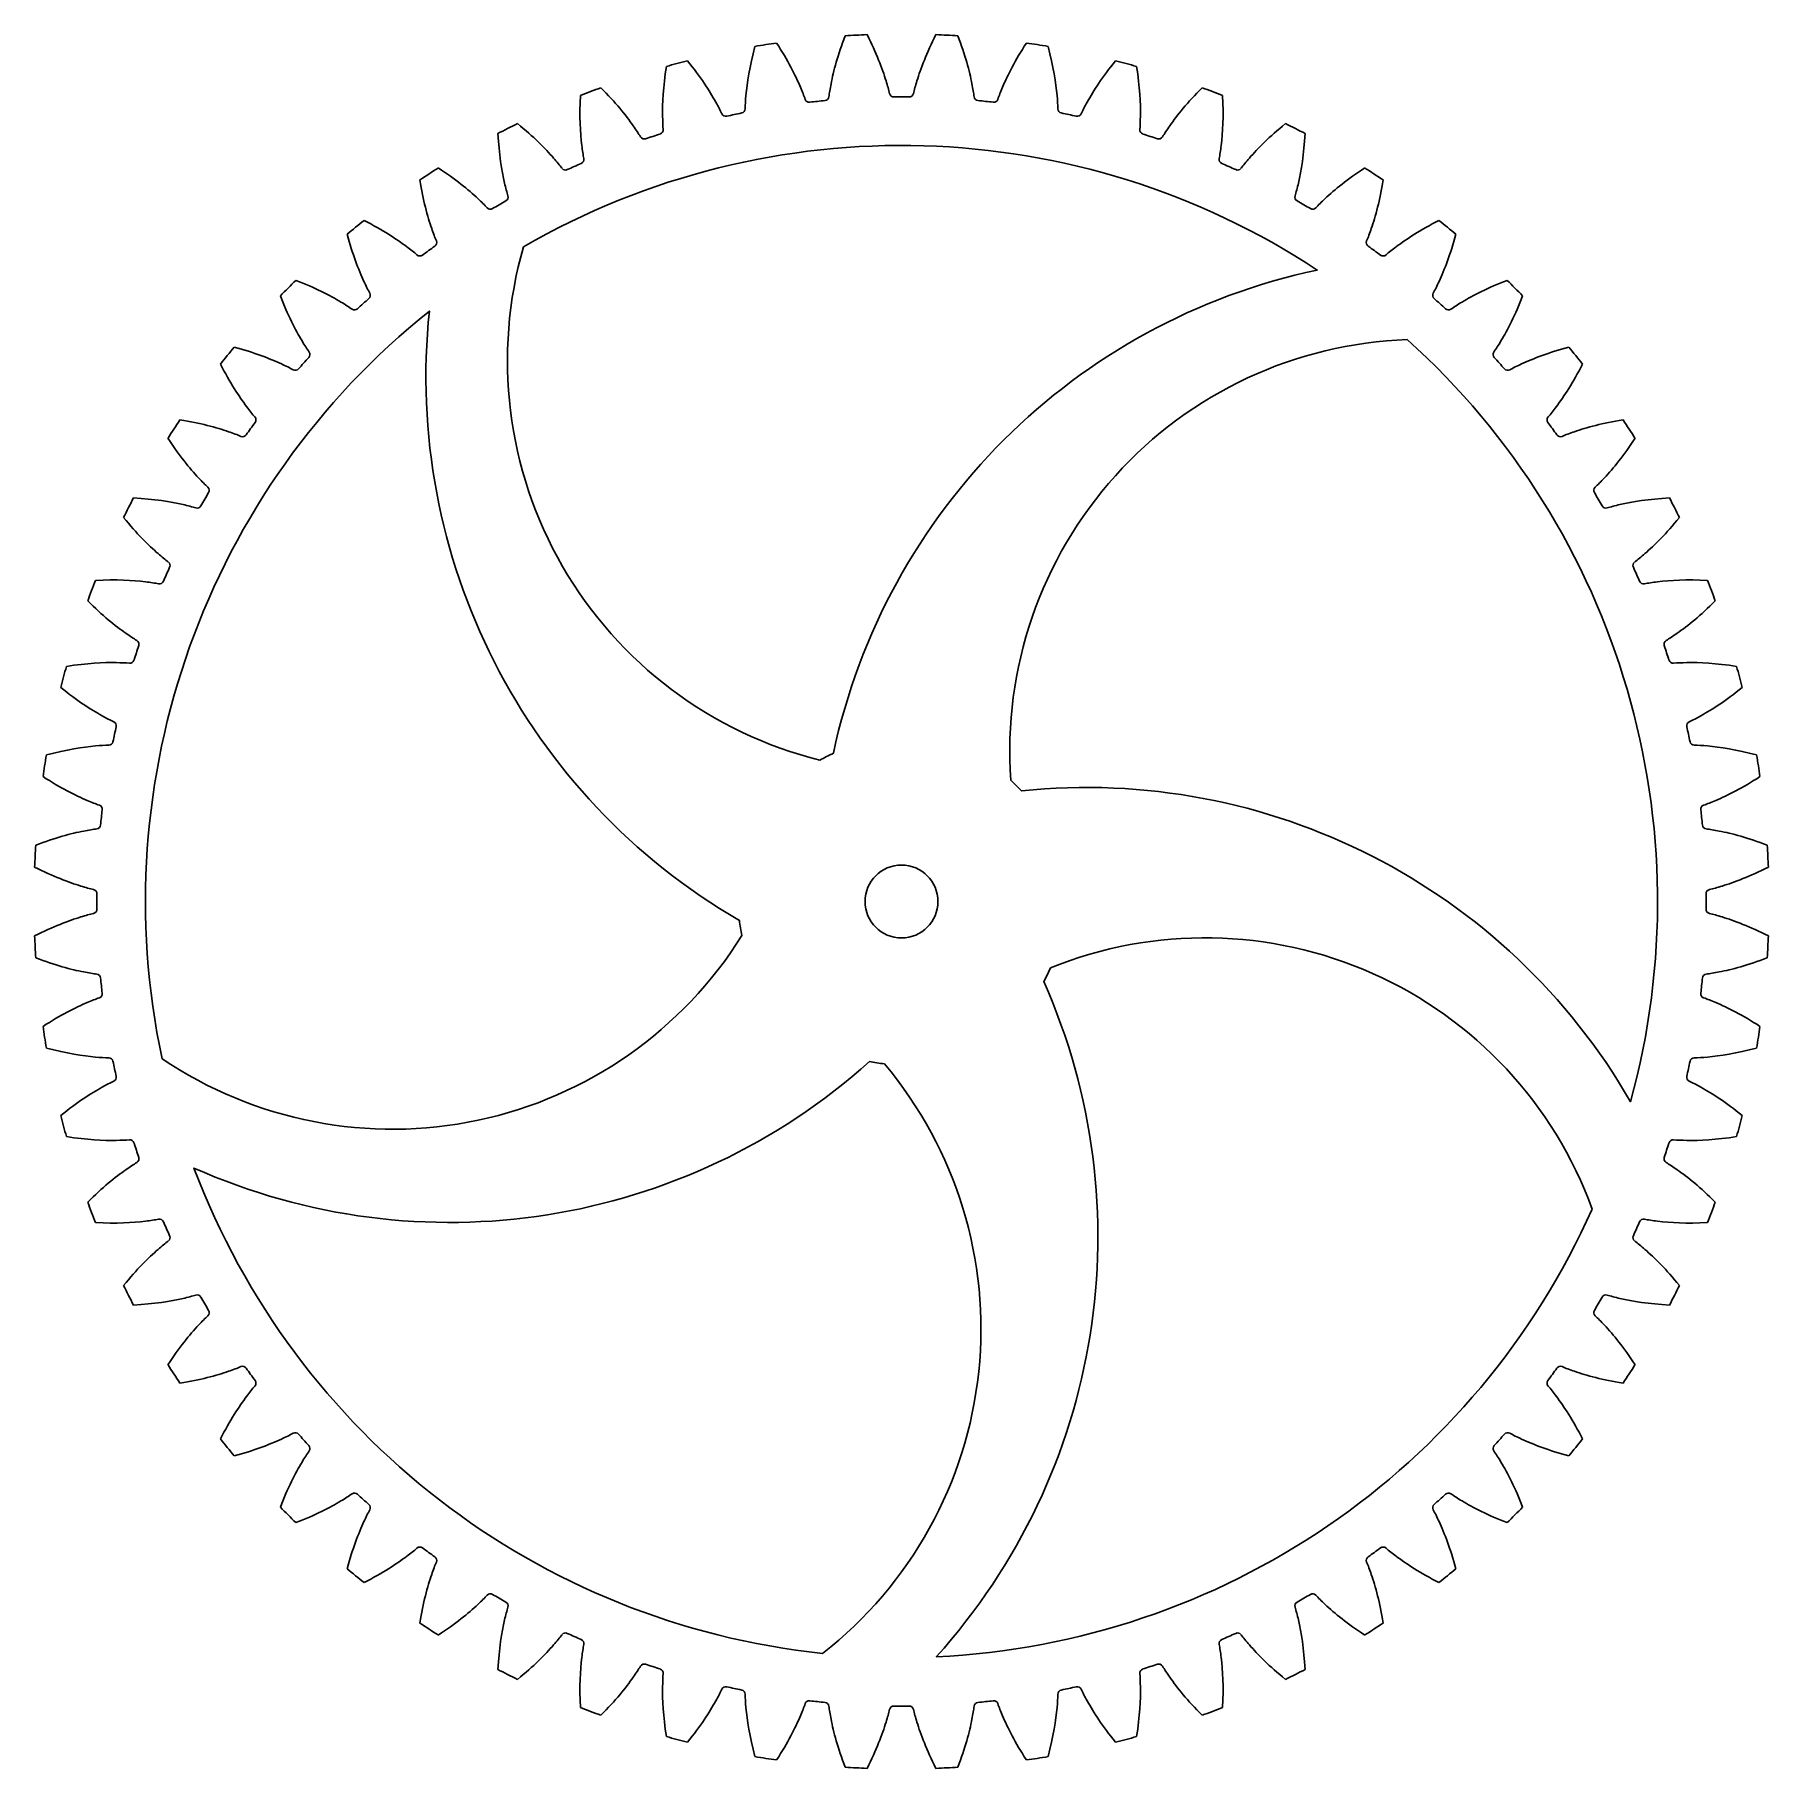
# Model space of a CAD drawing. Header units: millimetres. Extents: x -80 to 80, y -80 to 80.
import ezdxf

# ---------------------------------------------------------------- set-up
doc = ezdxf.new("R2010")
doc.units = ezdxf.units.MM
doc.layers.get('0').update_dxf_attribs({"linetype": 'CONTINUOUS'})

msp = doc.modelspace()

# ---------------------------------------------------------------- linework, layer by layer
for points in [[(-34.75, 60.19, 0.424812), (-7.5, 12.99, -0.023273), (-6.26, 13.63, -0.296115), (38.22, 58.05, 0.283718)], [(-67.98, -14.45, 0.424812), (-14.67, -3.12, -0.023273), (-14.9, -1.74, -0.296115), (-43.4, 54.28, 0.283718)], [(46.5, 51.65, 0.424812), (10.04, 11.15, -0.023273), (11.03, 10.17, -0.296115), (67.02, -18.41, 0.283718)], [(63.49, -28.27, 0.424812), (13.7, -6.1, -0.023273), (13.08, -7.35, -0.296115), (3.2, -69.43, 0.283718)], [(-7.26, -69.12, 0.424812), (-1.57, -14.92, -0.023273), (-2.95, -14.71, -0.296115), (-65.04, -24.5, 0.283718)]]:
    msp.add_lwpolyline(points, format="xyb", close=True)
msp.add_circle((0, 0), 3.35)
for centre, radius, start, end in [((0, 0), 79.75, 98.2742, 99.7258), ((0, 0), 79.75, 92.2742, 93.7258), ((0, 0), 79.75, 86.2742, 87.7258), ((0, 0), 79.75, 80.2742, 81.7258), ((0, 0), 79.75, 104.2742, 105.7258), ((0, 0), 79.75, 74.2742, 75.7258), ((0, 0), 79.75, 110.2742, 111.7258), ((-8.48, 73.87), 0.4, 199.3069, 276.5456), ((0, 0), 73.96, 95.4544, 96.5456), ((-7.07, 74.02), 0.4, 275.4544, 352.6931), ((-0.71, 74.36), 0.4, 193.3069, 270.5456), ((0, 0), 73.96, 89.4544, 90.5456), ((0.71, 74.36), 0.4, 269.4544, 346.6931), ((7.07, 74.02), 0.4, 187.3069, 264.5456), ((0, 0), 73.96, 83.4544, 84.5456), ((8.48, 73.87), 0.4, 263.4544, 340.6931), ((0, 0), 79.75, 68.2742, 69.7258), ((-16.15, 72.58), 0.4, 205.3069, 282.5456), ((0, 0), 73.96, 101.4544, 102.5456), ((-14.77, 72.88), 0.4, 281.4544, 358.6931), ((14.77, 72.88), 0.4, 181.3069, 258.5456), ((0, 0), 73.96, 77.4544, 78.5456), ((16.15, 72.58), 0.4, 257.4544, 334.6931), ((0, 0), 79.75, 116.2742, 117.7258), ((-23.65, 70.5), 0.4, 211.3069, 288.5456), ((0, 0), 73.96, 107.4544, 108.5456), ((-22.3, 70.94), 0.4, -72.5456, 4.6931), ((22.3, 70.94), 0.4, 175.3069, 252.5456), ((0, 0), 73.96, 71.4544, 72.5456), ((23.65, 70.5), 0.4, 251.4544, 328.6931), ((0, 0), 79.75, 62.2742, 63.7258), ((0, 0), 79.75, 122.2742, 123.7258), ((-30.89, 67.64), 0.4, 217.3069, 294.5456), ((0, 0), 73.96, 113.4544, 114.5456), ((-29.6, 68.22), 0.4, -66.5456, 10.6931), ((29.6, 68.22), 0.4, 169.3069, 246.5456), ((0, 0), 73.96, 65.4544, 66.5456), ((30.89, 67.64), 0.4, 245.4544, 322.6931), ((0, 0), 79.75, 56.2742, 57.7258), ((-37.79, 64.04), 0.4, 223.3069, 300.5456), ((0, 0), 73.96, 119.4544, 120.5456), ((-36.56, 64.75), 0.4, -60.5456, 16.6931), ((36.56, 64.75), 0.4, 163.3069, 240.5456), ((0, 0), 73.96, 59.4544, 60.5456), ((37.79, 64.04), 0.4, 239.4544, 316.6931), ((0, 0), 79.75, 128.2742, 129.7258), ((0, 0), 79.75, 50.2742, 51.7258), ((-43.13, 60.57), 0.4, -54.5456, 22.6931), ((43.13, 60.57), 0.4, 157.3069, 234.5456), ((-44.28, 59.74), 0.4, 229.3069, 306.5456), ((0, 0), 73.96, 125.4544, 126.5456), ((0, 0), 73.96, 53.4544, 54.5456), ((44.28, 59.74), 0.4, 233.4544, 310.6931), ((0, 0), 79.75, 134.2742, 135.7258), ((-49.23, 55.73), 0.4, -48.5456, 28.6931), ((49.23, 55.73), 0.4, 151.3069, 228.5456), ((0, 0), 79.75, 44.2742, 45.7258), ((-50.28, 54.78), 0.4, 235.3069, 312.5456), ((0, 0), 73.96, 131.4544, 132.5456), ((0, 0), 73.96, 47.4544, 48.5456), ((50.28, 54.78), 0.4, 227.4544, 304.6931), ((0, 0), 79.75, 140.2742, 141.7258), ((0, 0), 73.96, 137.4544, 138.5456), ((-54.78, 50.28), 0.4, -42.5456, 34.6931), ((54.78, 50.28), 0.4, 145.3069, 222.5456), ((0, 0), 73.96, 41.4544, 42.5456), ((0, 0), 79.75, 38.2742, 39.7258), ((-55.73, 49.23), 0.4, 241.3069, 318.5456), ((55.73, 49.23), 0.4, 221.4544, 298.6931), ((0, 0), 79.75, 146.2742, 147.7258), ((0, 0), 73.96, 143.4544, 144.5456), ((-59.74, 44.28), 0.4, -36.5456, 40.6931), ((59.74, 44.28), 0.4, 139.3069, 216.5456), ((0, 0), 73.96, 35.4544, 36.5456), ((0, 0), 79.75, 32.2742, 33.7258), ((-60.57, 43.13), 0.4, 247.3069, 324.5456), ((60.57, 43.13), 0.4, 215.4544, 292.6931), ((0, 0), 79.75, 152.2742, 153.7258), ((0, 0), 73.96, 149.4544, 150.5456), ((-64.04, 37.79), 0.4, -30.5456, 46.6931), ((64.04, 37.79), 0.4, 133.3069, 210.5456), ((0, 0), 73.96, 29.4544, 30.5456), ((0, 0), 79.75, 26.2742, 27.7258), ((-64.75, 36.56), 0.4, 253.3069, 330.5456), ((64.75, 36.56), 0.4, 209.4544, 286.6931), ((0, 0), 73.96, 155.4544, 156.5456), ((-67.64, 30.89), 0.4, -24.5456, 52.6931), ((67.64, 30.89), 0.4, 127.3069, 204.5456), ((0, 0), 73.96, 23.4544, 24.5456), ((0, 0), 79.75, 158.2742, 159.7258), ((-68.22, 29.6), 0.4, 259.3069, 336.5456), ((68.22, 29.6), 0.4, 203.4544, 280.6931), ((0, 0), 79.75, 20.2742, 21.7258), ((-70.5, 23.65), 0.4, -18.5456, 58.6931), ((70.5, 23.65), 0.4, 121.3069, 198.5456), ((0, 0), 73.96, 161.4544, 162.5456), ((0, 0), 73.96, 17.4544, 18.5456), ((0, 0), 79.75, 164.2742, 165.7258), ((-70.94, 22.3), 0.4, 265.3069, 342.5456), ((70.94, 22.3), 0.4, 197.4544, 274.6931), ((0, 0), 79.75, 14.2742, 15.7258), ((0, 0), 73.96, 167.4544, 168.5456), ((-72.58, 16.15), 0.4, -12.5456, 64.6931), ((72.58, 16.15), 0.4, 115.3069, 192.5456), ((0, 0), 73.96, 11.4544, 12.5456), ((-72.88, 14.77), 0.4, 271.3069, 348.5456), ((72.88, 14.77), 0.4, 191.4544, 268.6931), ((0, 0), 79.75, 170.2742, 171.7258), ((0, 0), 79.75, 8.2742, 9.7258), ((-73.87, 8.48), 0.4, -6.5456, 70.6931), ((0, 0), 73.96, 173.4544, 174.5456), ((73.87, 8.48), 0.4, 109.3069, 186.5456), ((0, 0), 73.96, 5.4544, 6.5456), ((-74.02, 7.07), 0.4, 277.3069, 354.5456), ((74.02, 7.07), 0.4, 185.4544, 262.6931), ((0, 0), 79.75, 176.2742, 177.7258), ((0, 0), 79.75, 2.2742, 3.7258), ((-74.36, 0.71), 0.4, -0.5456, 76.6931), ((0, 0), 73.96, 179.4544, 180.5456), ((74.36, 0.71), 0.4, 103.3069, 180.5456), ((0, 0), 73.96, -0.5456, 0.5456), ((-74.36, -0.71), 0.4, -76.6931, 0.5456), ((74.36, -0.71), 0.4, 179.4544, 256.6931), ((0, 0), 79.75, 182.2742, 183.7258), ((0, 0), 79.75, 356.2742, 357.7258), ((-74.02, -7.07), 0.4, 5.4544, 82.6931), ((0, 0), 73.96, 185.4544, 186.5456), ((0, 0), 73.96, 353.4544, 354.5456), ((74.02, -7.07), 0.4, 97.3069, 174.5456), ((-73.87, -8.48), 0.4, -70.6931, 6.5456), ((73.87, -8.48), 0.4, 173.4544, 250.6931), ((0, 0), 79.75, 188.2742, 189.7258), ((0, 0), 79.75, 350.2742, 351.7258), ((-72.88, -14.77), 0.4, 11.4544, 88.6931), ((0, 0), 73.96, 191.4544, 192.5456), ((0, 0), 73.96, 347.4544, 348.5456), ((72.88, -14.77), 0.4, 91.3069, 168.5456), ((-72.58, -16.15), 0.4, -64.6931, 12.5456), ((72.58, -16.15), 0.4, 167.4544, 244.6931), ((0, 0), 79.75, 194.2742, 195.7258), ((0, 0), 79.75, 344.2742, 345.7258), ((-70.94, -22.3), 0.4, 17.4544, 94.6931), ((0, 0), 73.96, 197.4544, 198.5456), ((0, 0), 73.96, 341.4544, 342.5456), ((70.94, -22.3), 0.4, 85.3069, 162.5456), ((-70.5, -23.65), 0.4, -58.6931, 18.5456), ((70.5, -23.65), 0.4, 161.4544, 238.6931), ((0, 0), 79.75, 200.2742, 201.7258), ((0, 0), 79.75, 338.2742, 339.7258), ((-68.22, -29.6), 0.4, 23.4544, 100.6931), ((0, 0), 73.96, 203.4544, 204.5456), ((0, 0), 73.96, 335.4544, 336.5456), ((68.22, -29.6), 0.4, 79.3069, 156.5456), ((-67.64, -30.89), 0.4, -52.6931, 24.5456), ((67.64, -30.89), 0.4, 155.4544, 232.6931), ((0, 0), 79.75, 206.2742, 207.7258), ((-64.75, -36.56), 0.4, 29.4544, 106.6931), ((0, 0), 73.96, 209.4544, 210.5456), ((0, 0), 73.96, 329.4544, 330.5456), ((64.75, -36.56), 0.4, 73.3069, 150.5456), ((0, 0), 79.75, 332.2742, 333.7258), ((-64.04, -37.79), 0.4, -46.6931, 30.5456), ((64.04, -37.79), 0.4, 149.4544, 226.6931), ((0, 0), 79.75, 212.2742, 213.7258), ((-60.57, -43.13), 0.4, 35.4544, 112.6931), ((0, 0), 73.96, 215.4544, 216.5456), ((0, 0), 73.96, 323.4544, 324.5456), ((60.57, -43.13), 0.4, 67.3069, 144.5456), ((0, 0), 79.75, 326.2742, 327.7258), ((-59.74, -44.28), 0.4, -40.6931, 36.5456), ((59.74, -44.28), 0.4, 143.4544, 220.6931), ((0, 0), 79.75, 218.2742, 219.7258), ((-55.73, -49.23), 0.4, 41.4544, 118.6931), ((0, 0), 73.96, 221.4544, 222.5456), ((0, 0), 73.96, 317.4544, 318.5456), ((55.73, -49.23), 0.4, 61.3069, 138.5456), ((0, 0), 79.75, 320.2742, 321.7258), ((-54.78, -50.28), 0.4, -34.6931, 42.5456), ((54.78, -50.28), 0.4, 137.4544, 214.6931), ((0, 0), 79.75, 224.2742, 225.7258), ((-50.28, -54.78), 0.4, 47.4544, 124.6931), ((0, 0), 73.96, 227.4544, 228.5456), ((-49.23, -55.73), 0.4, -28.6931, 48.5456), ((49.23, -55.73), 0.4, 131.4544, 208.6931), ((0, 0), 73.96, 311.4544, 312.5456), ((50.28, -54.78), 0.4, 55.3069, 132.5456), ((0, 0), 79.75, 314.2742, 315.7258), ((-44.28, -59.74), 0.4, 53.4544, 130.6931), ((0, 0), 73.96, 233.4544, 234.5456), ((-43.13, -60.57), 0.4, -22.6931, 54.5456), ((43.13, -60.57), 0.4, 125.4544, 202.6931), ((0, 0), 73.96, 305.4544, 306.5456), ((44.28, -59.74), 0.4, 49.3069, 126.5456), ((0, 0), 79.75, 230.2742, 231.7258), ((0, 0), 79.75, 308.2742, 309.7258), ((-37.79, -64.04), 0.4, 59.4544, 136.6931), ((0, 0), 73.96, 239.4544, 240.5456), ((0, 0), 73.96, 299.4544, 300.5456), ((37.79, -64.04), 0.4, 43.3069, 120.5456), ((-36.56, -64.75), 0.4, -16.6931, 60.5456), ((36.56, -64.75), 0.4, 119.4544, 196.6931), ((0, 0), 79.75, 236.2742, 237.7258), ((0, 0), 79.75, 302.2742, 303.7258), ((-30.89, -67.64), 0.4, 65.4544, 142.6931), ((0, 0), 73.96, 245.4544, 246.5456), ((-29.6, -68.22), 0.4, -10.6931, 66.5456), ((29.6, -68.22), 0.4, 113.4544, 190.6931), ((0, 0), 73.96, 293.4544, 294.5456), ((30.89, -67.64), 0.4, 37.3069, 114.5456), ((-23.65, -70.5), 0.4, 71.4544, 148.6931), ((0, 0), 73.96, 251.4544, 252.5456), ((0, 0), 73.96, 287.4544, 288.5456), ((23.65, -70.5), 0.4, 31.3069, 108.5456), ((0, 0), 79.75, 242.2742, 243.7258), ((-22.3, -70.94), 0.4, -4.6931, 72.5456), ((22.3, -70.94), 0.4, 107.4544, 184.6931), ((0, 0), 79.75, 296.2742, 297.7258), ((-16.15, -72.58), 0.4, 77.4544, 154.6931), ((0, 0), 73.96, 257.4544, 258.5456), ((-14.77, -72.88), 0.4, 1.3069, 78.5456), ((14.77, -72.88), 0.4, 101.4544, 178.6931), ((0, 0), 73.96, 281.4544, 282.5456), ((16.15, -72.58), 0.4, 25.3069, 102.5456), ((0, 0), 79.75, 248.2742, 249.7258), ((-8.48, -73.87), 0.4, 83.4544, 160.6931), ((0, 0), 73.96, 263.4544, 264.5456), ((-7.07, -74.02), 0.4, 7.3069, 84.5456), ((-0.71, -74.36), 0.4, 89.4544, 166.6931), ((0, 0), 73.96, 269.4544, 270.5456), ((0.71, -74.36), 0.4, 13.3069, 90.5456), ((7.07, -74.02), 0.4, 95.4544, 172.6931), ((0, 0), 73.96, 275.4544, 276.5456), ((8.48, -73.87), 0.4, 19.3069, 96.5456), ((0, 0), 79.75, 290.2742, 291.7258), ((0, 0), 79.75, 254.2742, 255.7258), ((0, 0), 79.75, 284.2742, 285.7258), ((0, 0), 79.75, 260.2742, 261.7258), ((0, 0), 79.75, 266.2742, 267.7258), ((0, 0), 79.75, 272.2742, 273.7258), ((0, 0), 79.75, 278.2742, 279.7258)]:
    msp.add_arc(centre, radius, start, end)
for points in [[(-1.42, 75.44), (-1.77, 76.57), (-2.31, 78), (-3.16, 79.69)], [(-13.47, 78.6), (-13.96, 76.78), (-14.19, 75.26), (-14.3, 74.08)], [(-9.3, 74.87), (-9.76, 75.96), (-10.45, 77.33), (-11.48, 78.92)], [(-5.18, 79.58), (-5.85, 77.81), (-6.25, 76.33), (-6.48, 75.17)], [(3.16, 79.69), (2.31, 78), (1.77, 76.57), (1.42, 75.44)], [(6.48, 75.17), (6.25, 76.33), (5.85, 77.81), (5.18, 79.58)], [(11.48, 78.92), (10.45, 77.33), (9.76, 75.96), (9.3, 74.87)], [(14.3, 74.08), (14.19, 75.26), (13.96, 76.78), (13.47, 78.6)], [(-21.61, 76.76), (-21.91, 74.9), (-21.98, 73.36), (-21.96, 72.18)], [(-17.07, 73.49), (-17.65, 74.53), (-18.48, 75.81), (-19.66, 77.29)], [(19.66, 77.29), (18.48, 75.81), (17.65, 74.53), (17.07, 73.49)], [(21.96, 72.18), (21.98, 73.36), (21.91, 74.9), (21.61, 76.76)], [(-6.48, 75.17), (-6.56, 74.72), (-6.63, 74.32), (-6.67, 73.97)], [(-1.1, 74.26), (-1.18, 74.61), (-1.28, 75), (-1.42, 75.44)], [(1.42, 75.44), (1.28, 75), (1.18, 74.61), (1.1, 74.26)], [(6.67, 73.97), (6.63, 74.32), (6.56, 74.72), (6.48, 75.17)], [(-29.52, 74.08), (-29.61, 72.2), (-29.53, 70.66), (-29.39, 69.49)], [(-24.66, 71.31), (-25.34, 72.27), (-26.3, 73.47), (-27.63, 74.81)], [(-16.51, 72.41), (-16.66, 72.73), (-16.85, 73.09), (-17.07, 73.49)], [(-14.3, 74.08), (-14.34, 73.63), (-14.36, 73.22), (-14.37, 72.87)], [(-8.85, 73.74), (-8.97, 74.07), (-9.12, 74.45), (-9.3, 74.87)], [(9.3, 74.87), (9.12, 74.45), (8.97, 74.07), (8.85, 73.74)], [(14.37, 72.87), (14.36, 73.22), (14.34, 73.63), (14.3, 74.08)], [(17.07, 73.49), (16.85, 73.09), (16.66, 72.73), (16.51, 72.41)], [(27.63, 74.81), (26.3, 73.47), (25.34, 72.27), (24.66, 71.31)], [(29.39, 69.49), (29.53, 70.66), (29.61, 72.2), (29.52, 74.08)], [(-21.96, 72.18), (-21.96, 71.72), (-21.93, 71.32), (-21.91, 70.97)], [(21.91, 70.97), (21.93, 71.32), (21.96, 71.72), (21.96, 72.18)], [(-37.1, 70.59), (-37, 68.71), (-36.75, 67.19), (-36.49, 66.04)], [(-31.98, 68.34), (-32.75, 69.23), (-33.84, 70.32), (-35.3, 71.51)], [(-23.99, 70.29), (-24.18, 70.59), (-24.4, 70.93), (-24.66, 71.31)], [(24.66, 71.31), (24.4, 70.93), (24.18, 70.59), (23.99, 70.29)], [(35.3, 71.51), (33.84, 70.32), (32.75, 69.23), (31.98, 68.34)], [(36.49, 66.04), (36.75, 67.19), (37, 68.71), (37.1, 70.59)], [(-29.39, 69.49), (-29.33, 69.04), (-29.27, 68.64), (-29.2, 68.29)], [(29.2, 68.29), (29.27, 68.64), (29.33, 69.04), (29.39, 69.49)], [(-38.95, 64.62), (-39.81, 65.43), (-41, 66.39), (-42.58, 67.43)], [(-31.21, 67.4), (-31.42, 67.68), (-31.68, 67.99), (-31.98, 68.34)], [(31.98, 68.34), (31.68, 67.99), (31.42, 67.68), (31.21, 67.4)], [(42.58, 67.43), (41, 66.39), (39.81, 65.43), (38.95, 64.62)], [(-44.28, 66.33), (-43.98, 64.46), (-43.58, 62.98), (-43.19, 61.86)], [(-36.49, 66.04), (-36.39, 65.59), (-36.28, 65.2), (-36.18, 64.86)], [(36.18, 64.86), (36.28, 65.2), (36.39, 65.59), (36.49, 66.04)], [(43.19, 61.86), (43.58, 62.98), (43.98, 64.46), (44.28, 66.33)], [(-38.08, 63.77), (-38.32, 64.02), (-38.61, 64.31), (-38.95, 64.62)], [(38.95, 64.62), (38.61, 64.31), (38.32, 64.02), (38.08, 63.77)], [(-45.49, 60.2), (-46.43, 60.91), (-47.72, 61.74), (-49.4, 62.61)], [(49.4, 62.61), (47.72, 61.74), (46.43, 60.91), (45.49, 60.2)], [(-50.97, 61.34), (-50.47, 59.51), (-49.92, 58.08), (-49.42, 57.01)], [(-43.19, 61.86), (-43.04, 61.43), (-42.9, 61.05), (-42.76, 60.73)], [(42.76, 60.73), (42.9, 61.05), (43.04, 61.43), (43.19, 61.86)], [(49.42, 57.01), (49.92, 58.08), (50.47, 59.51), (50.97, 61.34)], [(-44.54, 59.44), (-44.81, 59.67), (-45.12, 59.92), (-45.49, 60.2)], [(45.49, 60.2), (45.12, 59.92), (44.81, 59.67), (44.54, 59.44)], [(-51.53, 55.11), (-52.54, 55.72), (-53.91, 56.42), (-55.67, 57.1)], [(-49.42, 57.01), (-49.23, 56.59), (-49.05, 56.23), (-48.88, 55.92)], [(48.88, 55.92), (49.05, 56.23), (49.23, 56.59), (49.42, 57.01)], [(55.67, 57.1), (53.91, 56.42), (52.54, 55.72), (51.53, 55.11)], [(-57.1, 55.67), (-56.42, 53.91), (-55.72, 52.54), (-55.11, 51.53)], [(-50.51, 54.45), (-50.8, 54.65), (-51.14, 54.88), (-51.53, 55.11)], [(51.53, 55.11), (51.14, 54.88), (50.8, 54.65), (50.51, 54.45)], [(55.11, 51.53), (55.72, 52.54), (56.42, 53.91), (57.1, 55.67)], [(-55.11, 51.53), (-54.88, 51.14), (-54.65, 50.8), (-54.45, 50.51)], [(54.45, 50.51), (54.65, 50.8), (54.88, 51.14), (55.11, 51.53)], [(-57.01, 49.42), (-58.08, 49.92), (-59.51, 50.47), (-61.34, 50.97)], [(-55.92, 48.88), (-56.23, 49.05), (-56.59, 49.23), (-57.01, 49.42)], [(57.01, 49.42), (56.59, 49.23), (56.23, 49.05), (55.92, 48.88)], [(61.34, 50.97), (59.51, 50.47), (58.08, 49.92), (57.01, 49.42)], [(-62.61, 49.4), (-61.74, 47.72), (-60.91, 46.43), (-60.2, 45.49)], [(60.2, 45.49), (60.91, 46.43), (61.74, 47.72), (62.61, 49.4)], [(-60.2, 45.49), (-59.92, 45.12), (-59.67, 44.81), (-59.44, 44.54)], [(59.44, 44.54), (59.67, 44.81), (59.92, 45.12), (60.2, 45.49)], [(-61.86, 43.19), (-62.98, 43.58), (-64.46, 43.98), (-66.33, 44.28)], [(-60.73, 42.76), (-61.05, 42.9), (-61.43, 43.04), (-61.86, 43.19)], [(61.86, 43.19), (61.43, 43.04), (61.05, 42.9), (60.73, 42.76)], [(66.33, 44.28), (64.46, 43.98), (62.98, 43.58), (61.86, 43.19)], [(-67.43, 42.58), (-66.39, 41), (-65.43, 39.81), (-64.62, 38.95)], [(64.62, 38.95), (65.43, 39.81), (66.39, 41), (67.43, 42.58)], [(-64.62, 38.95), (-64.31, 38.61), (-64.02, 38.32), (-63.77, 38.08)], [(63.77, 38.08), (64.02, 38.32), (64.31, 38.61), (64.62, 38.95)], [(-66.04, 36.49), (-67.19, 36.75), (-68.71, 37), (-70.59, 37.1)], [(70.59, 37.1), (68.71, 37), (67.19, 36.75), (66.04, 36.49)], [(-71.51, 35.3), (-70.32, 33.84), (-69.23, 32.75), (-68.34, 31.98)], [(-64.86, 36.18), (-65.2, 36.28), (-65.59, 36.39), (-66.04, 36.49)], [(66.04, 36.49), (65.59, 36.39), (65.2, 36.28), (64.86, 36.18)], [(68.34, 31.98), (69.23, 32.75), (70.32, 33.84), (71.51, 35.3)], [(-68.34, 31.98), (-67.99, 31.68), (-67.68, 31.42), (-67.4, 31.21)], [(67.4, 31.21), (67.68, 31.42), (67.99, 31.68), (68.34, 31.98)], [(-69.49, 29.39), (-70.66, 29.53), (-72.2, 29.61), (-74.08, 29.52)], [(-68.29, 29.2), (-68.64, 29.27), (-69.04, 29.33), (-69.49, 29.39)], [(69.49, 29.39), (69.04, 29.33), (68.64, 29.27), (68.29, 29.2)], [(74.08, 29.52), (72.2, 29.61), (70.66, 29.53), (69.49, 29.39)], [(-74.81, 27.63), (-73.47, 26.3), (-72.27, 25.34), (-71.31, 24.66)], [(71.31, 24.66), (72.27, 25.34), (73.47, 26.3), (74.81, 27.63)], [(-71.31, 24.66), (-70.93, 24.4), (-70.59, 24.18), (-70.29, 23.99)], [(70.29, 23.99), (70.59, 24.18), (70.93, 24.4), (71.31, 24.66)], [(-72.18, 21.96), (-73.36, 21.98), (-74.9, 21.91), (-76.76, 21.61)], [(-70.97, 21.91), (-71.32, 21.93), (-71.72, 21.96), (-72.18, 21.96)], [(72.18, 21.96), (71.72, 21.96), (71.32, 21.93), (70.97, 21.91)], [(76.76, 21.61), (74.9, 21.91), (73.36, 21.98), (72.18, 21.96)], [(-77.29, 19.66), (-75.81, 18.48), (-74.53, 17.65), (-73.49, 17.07)], [(73.49, 17.07), (74.53, 17.65), (75.81, 18.48), (77.29, 19.66)], [(-73.49, 17.07), (-73.09, 16.85), (-72.73, 16.66), (-72.41, 16.51)], [(72.41, 16.51), (72.73, 16.66), (73.09, 16.85), (73.49, 17.07)], [(-72.87, 14.37), (-73.22, 14.36), (-73.63, 14.34), (-74.08, 14.3)], [(74.08, 14.3), (73.63, 14.34), (73.22, 14.36), (72.87, 14.37)], [(-74.08, 14.3), (-75.26, 14.19), (-76.78, 13.96), (-78.6, 13.47)], [(78.6, 13.47), (76.78, 13.96), (75.26, 14.19), (74.08, 14.3)], [(-78.92, 11.48), (-77.33, 10.45), (-75.96, 9.76), (-74.87, 9.3)], [(74.87, 9.3), (75.96, 9.76), (77.33, 10.45), (78.92, 11.48)], [(-74.87, 9.3), (-74.45, 9.12), (-74.07, 8.97), (-73.74, 8.85)], [(73.74, 8.85), (74.07, 8.97), (74.45, 9.12), (74.87, 9.3)], [(-75.17, 6.48), (-76.33, 6.25), (-77.81, 5.85), (-79.58, 5.18)], [(-73.97, 6.67), (-74.32, 6.63), (-74.72, 6.56), (-75.17, 6.48)], [(75.17, 6.48), (74.72, 6.56), (74.32, 6.63), (73.97, 6.67)], [(79.58, 5.18), (77.81, 5.85), (76.33, 6.25), (75.17, 6.48)], [(-79.69, 3.16), (-78, 2.31), (-76.57, 1.77), (-75.44, 1.42)], [(75.44, 1.42), (76.57, 1.77), (78, 2.31), (79.69, 3.16)], [(-75.44, 1.42), (-75, 1.28), (-74.61, 1.18), (-74.26, 1.1)], [(74.26, 1.1), (74.61, 1.18), (75, 1.28), (75.44, 1.42)], [(-75.44, -1.42), (-76.57, -1.77), (-78, -2.31), (-79.69, -3.16)], [(-74.26, -1.1), (-74.61, -1.18), (-75, -1.28), (-75.44, -1.42)], [(75.44, -1.42), (75, -1.28), (74.61, -1.18), (74.26, -1.1)], [(79.69, -3.16), (78, -2.31), (76.57, -1.77), (75.44, -1.42)], [(-79.58, -5.18), (-77.81, -5.85), (-76.33, -6.25), (-75.17, -6.48)], [(75.17, -6.48), (76.33, -6.25), (77.81, -5.85), (79.58, -5.18)], [(-75.17, -6.48), (-74.72, -6.56), (-74.32, -6.63), (-73.97, -6.67)], [(73.97, -6.67), (74.32, -6.63), (74.72, -6.56), (75.17, -6.48)], [(-74.87, -9.3), (-75.96, -9.76), (-77.33, -10.45), (-78.92, -11.48)], [(-73.74, -8.85), (-74.07, -8.97), (-74.45, -9.12), (-74.87, -9.3)], [(74.87, -9.3), (74.45, -9.12), (74.07, -8.97), (73.74, -8.85)], [(78.92, -11.48), (77.33, -10.45), (75.96, -9.76), (74.87, -9.3)], [(-78.6, -13.47), (-76.78, -13.96), (-75.26, -14.19), (-74.08, -14.3)], [(-74.08, -14.3), (-73.63, -14.34), (-73.22, -14.36), (-72.87, -14.37)], [(72.87, -14.37), (73.22, -14.36), (73.63, -14.34), (74.08, -14.3)], [(74.08, -14.3), (75.26, -14.19), (76.78, -13.96), (78.6, -13.47)], [(-73.49, -17.07), (-74.53, -17.65), (-75.81, -18.48), (-77.29, -19.66)], [(-72.41, -16.51), (-72.73, -16.66), (-73.09, -16.85), (-73.49, -17.07)], [(73.49, -17.07), (73.09, -16.85), (72.73, -16.66), (72.41, -16.51)], [(77.29, -19.66), (75.81, -18.48), (74.53, -17.65), (73.49, -17.07)], [(-76.76, -21.61), (-74.9, -21.91), (-73.36, -21.98), (-72.18, -21.96)], [(-72.18, -21.96), (-71.72, -21.96), (-71.32, -21.93), (-70.97, -21.91)], [(70.97, -21.91), (71.32, -21.93), (71.72, -21.96), (72.18, -21.96)], [(72.18, -21.96), (73.36, -21.98), (74.9, -21.91), (76.76, -21.61)], [(-71.31, -24.66), (-72.27, -25.34), (-73.47, -26.3), (-74.81, -27.63)], [(-70.29, -23.99), (-70.59, -24.18), (-70.93, -24.4), (-71.31, -24.66)], [(71.31, -24.66), (70.93, -24.4), (70.59, -24.18), (70.29, -23.99)], [(74.81, -27.63), (73.47, -26.3), (72.27, -25.34), (71.31, -24.66)], [(-74.08, -29.52), (-72.2, -29.61), (-70.66, -29.53), (-69.49, -29.39)], [(-69.49, -29.39), (-69.04, -29.33), (-68.64, -29.27), (-68.29, -29.2)], [(68.29, -29.2), (68.64, -29.27), (69.04, -29.33), (69.49, -29.39)], [(69.49, -29.39), (70.66, -29.53), (72.2, -29.61), (74.08, -29.52)], [(-67.4, -31.21), (-67.68, -31.42), (-67.99, -31.68), (-68.34, -31.98)], [(68.34, -31.98), (67.99, -31.68), (67.68, -31.42), (67.4, -31.21)], [(-68.34, -31.98), (-69.23, -32.75), (-70.32, -33.84), (-71.51, -35.3)], [(71.51, -35.3), (70.32, -33.84), (69.23, -32.75), (68.34, -31.98)], [(-70.59, -37.1), (-68.71, -37), (-67.19, -36.75), (-66.04, -36.49)], [(-66.04, -36.49), (-65.59, -36.39), (-65.2, -36.28), (-64.86, -36.18)], [(64.86, -36.18), (65.2, -36.28), (65.59, -36.39), (66.04, -36.49)], [(66.04, -36.49), (67.19, -36.75), (68.71, -37), (70.59, -37.1)], [(-63.77, -38.08), (-64.02, -38.32), (-64.31, -38.61), (-64.62, -38.95)], [(64.62, -38.95), (64.31, -38.61), (64.02, -38.32), (63.77, -38.08)], [(-64.62, -38.95), (-65.43, -39.81), (-66.39, -41), (-67.43, -42.58)], [(67.43, -42.58), (66.39, -41), (65.43, -39.81), (64.62, -38.95)], [(-61.86, -43.19), (-61.43, -43.04), (-61.05, -42.9), (-60.73, -42.76)], [(60.73, -42.76), (61.05, -42.9), (61.43, -43.04), (61.86, -43.19)], [(-66.33, -44.28), (-64.46, -43.98), (-62.98, -43.58), (-61.86, -43.19)], [(-59.44, -44.54), (-59.67, -44.81), (-59.92, -45.12), (-60.2, -45.49)], [(60.2, -45.49), (59.92, -45.12), (59.67, -44.81), (59.44, -44.54)], [(61.86, -43.19), (62.98, -43.58), (64.46, -43.98), (66.33, -44.28)], [(-60.2, -45.49), (-60.91, -46.43), (-61.74, -47.72), (-62.61, -49.4)], [(62.61, -49.4), (61.74, -47.72), (60.91, -46.43), (60.2, -45.49)], [(-57.01, -49.42), (-56.59, -49.23), (-56.23, -49.05), (-55.92, -48.88)], [(55.92, -48.88), (56.23, -49.05), (56.59, -49.23), (57.01, -49.42)], [(-61.34, -50.97), (-59.51, -50.47), (-58.08, -49.92), (-57.01, -49.42)], [(-54.45, -50.51), (-54.65, -50.8), (-54.88, -51.14), (-55.11, -51.53)], [(55.11, -51.53), (54.88, -51.14), (54.65, -50.8), (54.45, -50.51)], [(57.01, -49.42), (58.08, -49.92), (59.51, -50.47), (61.34, -50.97)], [(-55.11, -51.53), (-55.72, -52.54), (-56.42, -53.91), (-57.1, -55.67)], [(57.1, -55.67), (56.42, -53.91), (55.72, -52.54), (55.11, -51.53)], [(-55.67, -57.1), (-53.91, -56.42), (-52.54, -55.72), (-51.53, -55.11)], [(-51.53, -55.11), (-51.14, -54.88), (-50.8, -54.65), (-50.51, -54.45)], [(50.51, -54.45), (50.8, -54.65), (51.14, -54.88), (51.53, -55.11)], [(51.53, -55.11), (52.54, -55.72), (53.91, -56.42), (55.67, -57.1)], [(-49.42, -57.01), (-49.92, -58.08), (-50.47, -59.51), (-50.97, -61.34)], [(-48.88, -55.92), (-49.05, -56.23), (-49.23, -56.59), (-49.42, -57.01)], [(49.42, -57.01), (49.23, -56.59), (49.05, -56.23), (48.88, -55.92)], [(50.97, -61.34), (50.47, -59.51), (49.92, -58.08), (49.42, -57.01)], [(-49.4, -62.61), (-47.72, -61.74), (-46.43, -60.91), (-45.49, -60.2)], [(-45.49, -60.2), (-45.12, -59.92), (-44.81, -59.67), (-44.54, -59.44)], [(44.54, -59.44), (44.81, -59.67), (45.12, -59.92), (45.49, -60.2)], [(45.49, -60.2), (46.43, -60.91), (47.72, -61.74), (49.4, -62.61)], [(-43.19, -61.86), (-43.58, -62.98), (-43.98, -64.46), (-44.28, -66.33)], [(-42.76, -60.73), (-42.9, -61.05), (-43.04, -61.43), (-43.19, -61.86)], [(43.19, -61.86), (43.04, -61.43), (42.9, -61.05), (42.76, -60.73)], [(44.28, -66.33), (43.98, -64.46), (43.58, -62.98), (43.19, -61.86)], [(-42.58, -67.43), (-41, -66.39), (-39.81, -65.43), (-38.95, -64.62)], [(-38.95, -64.62), (-38.61, -64.31), (-38.32, -64.02), (-38.08, -63.77)], [(-36.18, -64.86), (-36.28, -65.2), (-36.39, -65.59), (-36.49, -66.04)], [(36.49, -66.04), (36.39, -65.59), (36.28, -65.2), (36.18, -64.86)], [(38.08, -63.77), (38.32, -64.02), (38.61, -64.31), (38.95, -64.62)], [(38.95, -64.62), (39.81, -65.43), (41, -66.39), (42.58, -67.43)], [(-36.49, -66.04), (-36.75, -67.19), (-37, -68.71), (-37.1, -70.59)], [(37.1, -70.59), (37, -68.71), (36.75, -67.19), (36.49, -66.04)], [(-35.3, -71.51), (-33.84, -70.32), (-32.75, -69.23), (-31.98, -68.34)], [(-31.98, -68.34), (-31.68, -67.99), (-31.42, -67.68), (-31.21, -67.4)], [(-29.2, -68.29), (-29.27, -68.64), (-29.33, -69.04), (-29.39, -69.49)], [(29.39, -69.49), (29.33, -69.04), (29.27, -68.64), (29.2, -68.29)], [(31.21, -67.4), (31.42, -67.68), (31.68, -67.99), (31.98, -68.34)], [(31.98, -68.34), (32.75, -69.23), (33.84, -70.32), (35.3, -71.51)], [(-29.39, -69.49), (-29.53, -70.66), (-29.61, -72.2), (-29.52, -74.08)], [(29.52, -74.08), (29.61, -72.2), (29.53, -70.66), (29.39, -69.49)], [(-27.63, -74.81), (-26.3, -73.47), (-25.34, -72.27), (-24.66, -71.31)], [(-24.66, -71.31), (-24.4, -70.93), (-24.18, -70.59), (-23.99, -70.29)], [(-21.91, -70.97), (-21.93, -71.32), (-21.96, -71.72), (-21.96, -72.18)], [(21.96, -72.18), (21.96, -71.72), (21.93, -71.32), (21.91, -70.97)], [(23.99, -70.29), (24.18, -70.59), (24.4, -70.93), (24.66, -71.31)], [(24.66, -71.31), (25.34, -72.27), (26.3, -73.47), (27.63, -74.81)], [(-21.96, -72.18), (-21.98, -73.36), (-21.91, -74.9), (-21.61, -76.76)], [(-17.07, -73.49), (-16.85, -73.09), (-16.66, -72.73), (-16.51, -72.41)], [(-14.37, -72.87), (-14.36, -73.22), (-14.34, -73.63), (-14.3, -74.08)], [(14.3, -74.08), (14.34, -73.63), (14.36, -73.22), (14.37, -72.87)], [(16.51, -72.41), (16.66, -72.73), (16.85, -73.09), (17.07, -73.49)], [(21.61, -76.76), (21.91, -74.9), (21.98, -73.36), (21.96, -72.18)], [(-19.66, -77.29), (-18.48, -75.81), (-17.65, -74.53), (-17.07, -73.49)], [(-14.3, -74.08), (-14.19, -75.26), (-13.96, -76.78), (-13.47, -78.6)], [(-11.48, -78.92), (-10.45, -77.33), (-9.76, -75.96), (-9.3, -74.87)], [(-9.3, -74.87), (-9.12, -74.45), (-8.97, -74.07), (-8.85, -73.74)], [(-6.67, -73.97), (-6.63, -74.32), (-6.56, -74.72), (-6.48, -75.17)], [(-1.42, -75.44), (-1.28, -75), (-1.18, -74.61), (-1.1, -74.26)], [(1.1, -74.26), (1.18, -74.61), (1.28, -75), (1.42, -75.44)], [(6.48, -75.17), (6.56, -74.72), (6.63, -74.32), (6.67, -73.97)], [(8.85, -73.74), (8.97, -74.07), (9.12, -74.45), (9.3, -74.87)], [(9.3, -74.87), (9.76, -75.96), (10.45, -77.33), (11.48, -78.92)], [(13.47, -78.6), (13.96, -76.78), (14.19, -75.26), (14.3, -74.08)], [(17.07, -73.49), (17.65, -74.53), (18.48, -75.81), (19.66, -77.29)], [(-6.48, -75.17), (-6.25, -76.33), (-5.85, -77.81), (-5.18, -79.58)], [(-3.16, -79.69), (-2.31, -78), (-1.77, -76.57), (-1.42, -75.44)], [(1.42, -75.44), (1.77, -76.57), (2.31, -78), (3.16, -79.69)], [(5.18, -79.58), (5.85, -77.81), (6.25, -76.33), (6.48, -75.17)]]:
    msp.add_open_spline(points, degree=3)

doc.saveas('drawing.dxf')
